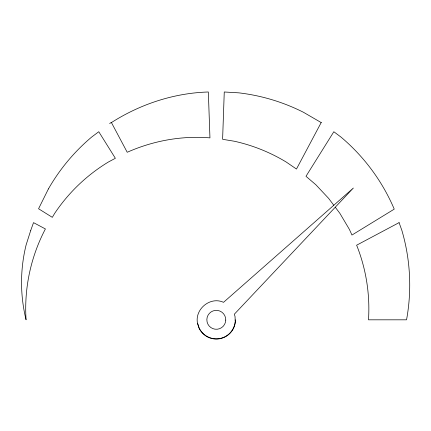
<?xml version="1.0" encoding="UTF-8"?>
<svg xmlns="http://www.w3.org/2000/svg" width="431" height="431" viewBox="0 0 431 431"><rect width="100%" height="100%" fill="white"/><g stroke="black" fill="none" stroke-linecap="round" stroke-linejoin="round"><path stroke-width="0.65" d="M197.581 323.191L199.09 327.921A19.023 19.023 0 0 0 235.261 321.407L235.024 316.446L234.319 314.226L353.377 188.024L223.538 302.325C210.177 296.102 194.44 309.361 197.538 323.46L199.084 328.201A19.104 19.104 0 0 0 235.364 321.434L235.186 319.818M321.3 122.35L296.469 169.044L286.238 162.051A171.57 171.57 0 0 0 234.394 141.249L222.606 139.305L224.26 91.992L238.844 92.848A193.411 193.411 0 0 1 303.419 112.259L321.187 122.566M109.657 123.589L111.311 122.35L127.22 152.278C153.048 140.781 181.737 135.523 209.951 137.877L208.345 91.992C174.022 92.994 140.307 104.14 111.424 122.566M333.799 205.258L328.654 198.405L315.869 184.77L305.983 176.295L333.831 131.73L341.029 137.117A193.411 193.411 0 0 1 394.241 209.137L351.96 235.046L349.417 229.437L339.881 213.356L335.27 207.214M30.746 230.391L26.135 244.856A156.706 156.706 0 0 0 26.065 319.818A171.57 171.57 0 0 1 45.142 229.437L45.427 228.958L33.526 222.633L30.746 230.391M48.412 188.918L38.558 208.749L52.313 217.343L54.678 213.356A171.57 171.57 0 0 1 108.321 162.051L115.368 158.285L98.774 131.73L91.582 137.117A193.411 193.411 0 0 0 48.412 188.918M399.079 222.633L356.582 245.228L357.143 246.462A171.57 171.57 0 0 1 368.494 319.818L406.546 319.818A193.411 193.411 0 0 0 401.864 230.391L399.079 222.633M225.758 320.098L225.51 317.642A9.46 9.46 0 0 0 206.848 319.533L207.095 321.989A9.46 9.46 0 0 0 225.758 320.098"/></g></svg>
